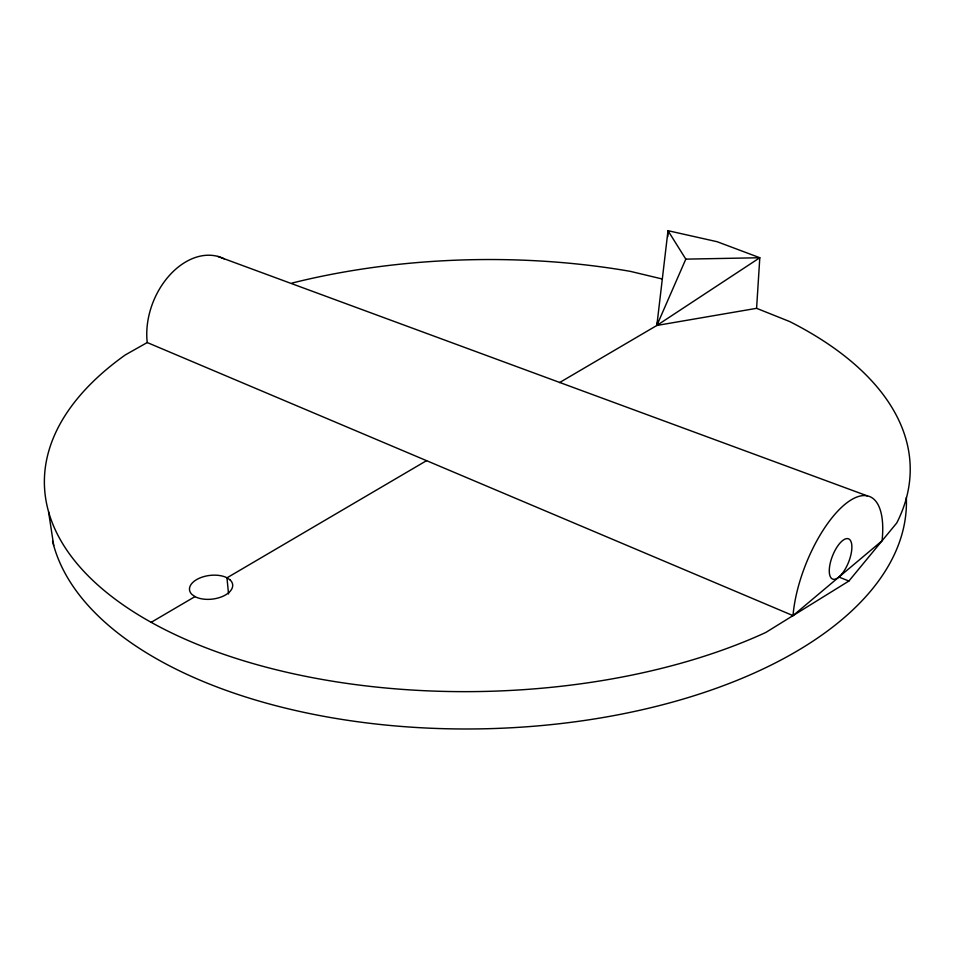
<?xml version="1.0" encoding="UTF-8"?>
<svg xmlns="http://www.w3.org/2000/svg" width="958" height="958" viewBox="0 0 958 958"><rect width="100%" height="100%" fill="white"/><g stroke="black" fill="none" stroke-linecap="round" stroke-linejoin="round"><path stroke-width="1.44" d="M667.774 236.65L668.001 230.686L717.159 241.727L759.802 257.738L756.592 308.32L789.643 321.541A432.992 215.945 -1.1 0 1 896.772 522.948L848.896 581.039L765.825 632.448A432.992 215.945 -1.1 0 1 188.091 640.471A432.992 215.945 -1.1 0 1 125.378 354.879L147.233 342.545A66.15 46.834 -68 0 1 169.997 274.802A66.15 46.834 -68 0 1 224.124 258.84M657.727 321.181L656.853 325.457L559.544 382.589M685.808 259.139L759.802 257.738L656.853 325.457L668.001 230.686L685.808 259.139L656.853 325.457L756.592 308.32M793.02 615.623L882.055 540.803A86.16 34.189 -68.2 0 0 844.477 504.722A86.16 34.189 -68.2 0 0 793.02 615.623L147.233 342.545M151.172 622.329L195.037 596.583M426.561 460.654L226.962 577.842L228.555 593.948M661.882 278.91L630.304 271.353A432.992 215.945 -1.1 0 0 292.07 283.053M217.765 256.397L867.194 495.837M838.933 577.039L848.896 581.039M48.559 511.764L53.708 545.521M906.328 497.406A428.561 220.484 -1.1 0 1 508.686 727.9A428.561 220.484 -1.1 0 1 52.57 541.078M229.92 579.77L226.555 577.566A21.747 11.915 -7 0 0 198.234 578.728A21.747 11.915 -7 0 0 192.091 594.595L195.444 596.858A21.747 11.915 -7 0 0 223.98 595.78A21.747 11.915 -7 0 0 229.92 579.77M841.687 574.225A21.651 8.634 -68.4 0 0 849.758 539.629A21.651 8.634 -68.4 0 0 830.275 563.005A21.651 8.634 -68.4 0 0 841.687 574.225"/></g></svg>
